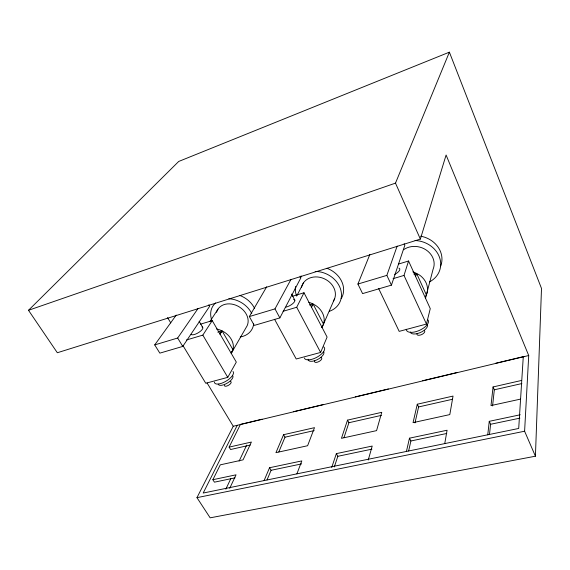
<?xml version="1.0" encoding="UTF-8"?>
<svg xmlns="http://www.w3.org/2000/svg" width="570" height="570" viewBox="0 0 570 570"><rect width="100%" height="100%" fill="white"/><g stroke="black" fill="none" stroke-linecap="round" stroke-linejoin="round"><path stroke-width="0.85" d="M535.422 456.207L541.5 288.434L449.381 52.169L178.709 161.453L28.5 310.287L57.335 352.745L420.361 239.087L446.103 155.026L528.718 355.523L524.607 431.226L535.422 456.207L210.152 517.831L196.964 497.653L233.251 426.26L528.718 355.523M523.267 356.827L518.707 428.462L203.191 493.043L237.255 425.305M489.495 434.418L490.592 424.28L489.26 421.323L520.282 414.768M492.573 405.933L494.318 389.802L493.057 386.952L521.536 380.454M487.763 434.803L489.26 421.323M493.057 386.952L490.998 405.576L520.389 399.143M444.75 443.603L447.08 430.236L409.481 438.173L406.431 451.447M408.633 450.963L410.892 440.988L409.481 438.173M414.996 422.89L418.608 406.944L417.276 404.23L453.036 396.072L449.808 414.589L413.051 422.641L417.276 404.23M378.594 288.413L399.178 331.37L426.46 324.052L430.264 308.627L408.562 261.01L398.451 264.081M425.512 298.267L433.043 269.425A18.596 16.167 15.2 0 0 426.118 249.945A18.596 16.167 15.2 0 0 403.546 249.745M368.241 460.033L372.203 446.053L336.343 453.627L331.719 467.493M425.598 296.5A19.565 16.687 16 0 0 419.043 274.733L416.649 273.507L415.402 276.592L416.349 273.358L414.468 272.396A19.565 16.687 16 0 0 412.83 271.854M426.46 324.052L403.995 275.424L408.562 261.01M334.312 466.937L337.825 456.306L336.343 453.627M343.981 437.639L348.904 422.726L347.515 420.133L381.757 412.324L376.57 430.628L341.451 438.316L347.515 420.133M369.852 254.469L357.917 284.045L362.591 293.607L391.447 285.135L404.843 245.25L404.144 243.718M391.447 285.135L386.852 275.374L397.147 246.112M296.892 473.862L301.822 460.916L269.546 467.735L264.095 480.574M420.361 239.087L395.495 183.127L449.381 52.169M267.017 479.947L271.071 470.3L269.546 467.735M278.808 451.91L284.993 437.197L283.561 434.711L314.498 427.664L307.615 445.726L275.944 452.658L283.561 434.711M274.555 319.271L296.222 358.993L320.625 352.445L327.094 337.07L303.995 292.759L292.353 296.293M322.05 327.415L334.697 298.481M229.71 488.326L236.044 474.817L212.874 479.712L214.441 482.17L235.025 477.852M321.637 327.522A18.454 15.027 25.4 0 0 315.424 305.285L313.144 304.131L311.32 307.237L312.859 303.988L311.078 303.076A18.454 15.027 25.4 0 0 308.755 302.342M225.834 489.174L230.764 478.764M239.108 461.144L246.689 445.127M212.874 479.712L220.284 464.842L243.048 459.855L251.398 442.049L229.119 447.122L230.586 449.516L250.28 445.056M229.119 447.122L240.455 424.379L262.1 419.199M283.076 311.305L296.706 307.266L303.995 292.759M296.799 295.887L303.575 282.692M266.703 286.76L249.332 316.564L254.277 325.413L279.87 317.896L300.932 277.711L300.126 276.158M249.332 316.564L274.982 308.883L291.028 279.307M182.906 345.498L205.763 383.261L227.772 377.354L236.308 362.1L212.225 320.618L200.512 324.173M231.057 353.044L232.973 349.724L222.172 331.042L219.892 334.155L221.901 330.906L220.198 330.044A17.599 13.537 30.3 0 0 216.543 329.011M186.376 340.012L202.835 335.124L212.225 320.618M209.888 321.587L217.982 309.154M176.251 315.075L154.719 344.9L159.842 353.144L182.756 346.418L209.696 306.211L208.862 304.765M154.719 344.9L177.669 338.024L198.118 308.37M28.5 310.287L395.495 183.127M357.917 284.045L386.852 275.374M393.086 278.659L403.995 275.424M217.761 332.132L221.901 330.906M309.46 304.993L312.859 303.988M413.856 274.092L416.349 273.358M293.315 411.725L323.304 404.543M355.274 396.884L388.377 388.954M422.669 380.739L457.147 372.488M495.679 363.254L523.859 356.507M284.993 437.197L314.191 430.585M348.904 422.726L381.401 415.366M418.608 406.944L452.63 399.242M494.318 389.802L521.899 383.553M271.071 470.3L301.63 463.895M337.825 456.306L371.946 449.153M410.892 440.988L446.752 433.471M490.592 424.28L519.861 418.145M196.964 497.653L524.607 431.226M222.172 331.042L224.338 332.139A17.599 13.537 30.3 0 1 231.47 352.923L246.247 327.308A16.808 13.253 30.6 0 0 237.697 306.026A16.808 13.253 30.6 0 0 216.586 312.332M167.552 317.568L170.765 322.891M207.06 382.933L233.251 426.26M177.669 338.024L182.756 346.418M202.835 335.124L227.772 377.354M199.137 321.281L202.649 327.266M274.982 308.883L279.87 317.896M296.706 307.266L320.625 352.445M291.591 294.049L294.818 300.155M313.144 304.131L323.504 324.073M416.649 273.507L426.381 294.932M240.02 295.538A22.508 17.834 30.7 0 1 254.669 308.512M293.543 299.328A7.097 2.629 -28 0 1 293.55 302.891A7.097 2.629 -28 0 1 286.005 307.137M315.117 271.42A23.769 19.793 25.4 0 1 340.304 288.37A23.769 19.793 25.4 0 1 329.389 311.305M296.571 295.923A23.769 19.793 25.4 0 1 295.502 286.468M300.077 277.291A23.769 19.793 25.4 0 1 301.38 276.079M301.473 287.594A17.577 14.642 25.4 0 1 323.86 278.566A17.577 14.642 25.4 0 1 333.329 301.224M323.71 351.733A8.778 3.819 -28.2 0 1 317.041 359.777A8.778 3.819 -28.2 0 1 308.113 359.214M327.023 268.299A23.534 19.686 25.4 0 1 341.166 298.673M323.739 346.916A11.3 4.873 -28.2 0 1 317.397 356.97A11.3 4.873 -28.2 0 1 304.352 358.017M320.725 357.525A4.004 1.76 -28.2 0 1 321.131 359.855A4.004 1.76 -28.2 0 1 316.614 362.349A4.004 1.76 -28.2 0 1 314.661 360.874M398.957 268.099A7.531 2.928 -25 0 1 394.654 274.405M415.053 240.526A25.137 21.86 15.2 0 1 439.555 257.448A25.137 21.86 15.2 0 1 429.538 281.872M427.457 325.021A9.298 4.247 -24.5 0 1 419.855 332.752A9.298 4.247 -24.5 0 1 410.293 331.996M420.653 236.172A24.881 21.717 15 0 1 440.432 266.66M428.049 319.962A11.977 5.422 -24.6 0 1 419.043 330.557A11.977 5.422 -24.6 0 1 406.275 329.261M424.522 330.75A4.247 1.959 -24.5 0 1 421.308 334.725A4.247 1.959 -24.5 0 1 416.955 333.813M202.022 326.945A6.804 2.344 -30.2 0 1 199.286 332.118A6.804 2.344 -30.2 0 1 191.121 334.426M253.7 323.917A22.722 17.919 30.6 0 1 240.241 336.984M211.719 320.069A22.722 17.919 30.6 0 1 215.567 302.962M228.819 298.744A22.722 17.919 30.6 0 1 251.755 313.529M232.396 375.374A8.429 3.413 -30.9 0 1 227.63 382.905A8.429 3.413 -30.9 0 1 218.224 384.166M233.009 371.49A10.851 4.353 -30.9 0 1 225.663 381.401A10.851 4.353 -30.9 0 1 214.356 382.099M230.451 381.494A3.848 1.575 -31 0 1 228.741 385.135A3.848 1.575 -31 0 1 224.423 385.242"/></g></svg>
